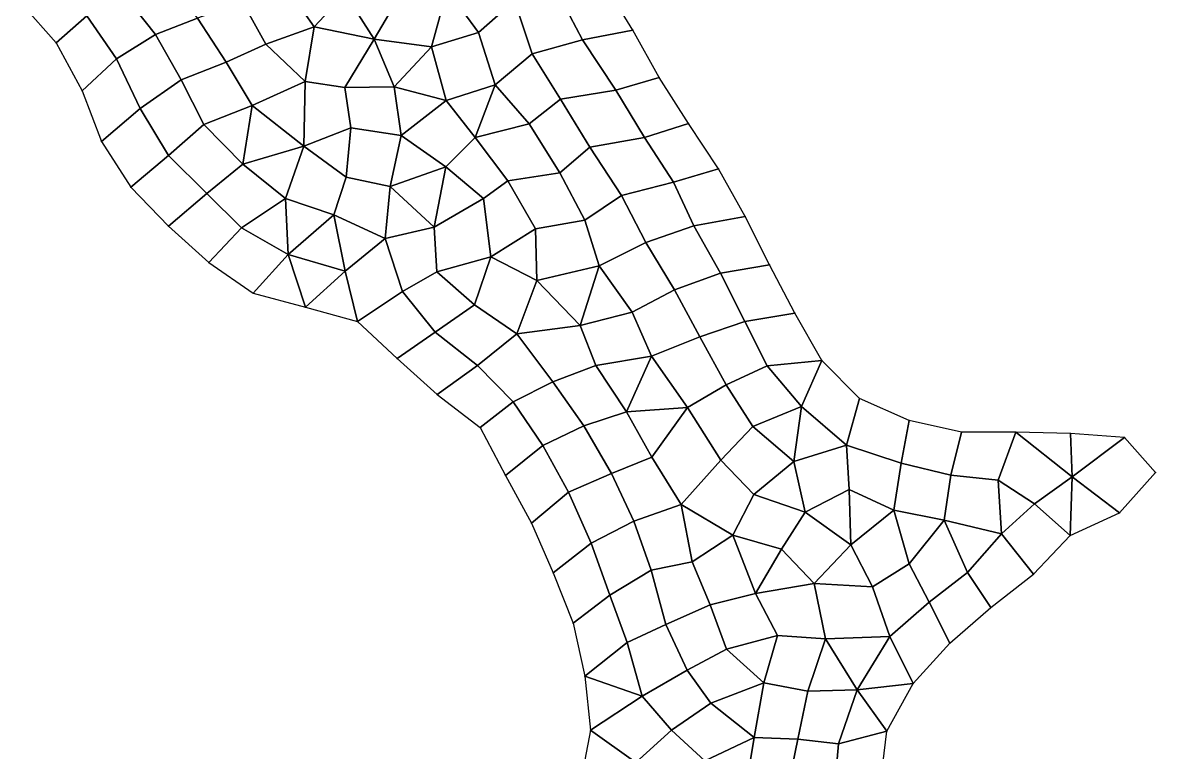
# Model space of a CAD drawing. Extents: x 727294 to 731543, y 8575035 to 8579824.
# Drawn here: x 729917.9 to 730334, y 8575526 to 8575794.2 of the extents above; entities that cross this region are included whole.
import ezdxf

# ---------------------------------------------------------------- set-up
doc = ezdxf.new("R2010")
doc.units = 0
for name, color, linetype in [('MESH_BOUND', 25, 'CONTINUOUS'), ('MESH_ELEMS', 250, 'CONTINUOUS'), ('MESH_NODES', 18, 'CONTINUOUS')]:
    doc.layers.add(name, color=color, linetype=linetype)

msp = doc.modelspace()

# ---------------------------------------------------------------- linework, layer by layer
at = {"layer": 'MESH_BOUND', "color": 25}
for points in [[(730142.08, 8575791.49, 38.17), (730131.58, 8575808.49, 38.17)], [(729917.87, 8575800.73, 38.17), (729930.19, 8575786.74, 38.17)], [(730151.77, 8575774, 38.17), (730142.08, 8575791.49, 38.17)], [(729930.19, 8575786.74, 38.17), (729939.72, 8575769.2, 38.17)], [(730162.56, 8575757.17, 38.17), (730151.77, 8575774, 38.17)], [(729939.72, 8575769.2, 38.17), (729946.79, 8575750.51, 38.17)], [(730173.55, 8575740.47, 38.17), (730162.56, 8575757.17, 38.17)], [(729946.79, 8575750.51, 38.17), (729957.61, 8575733.75, 38.17)], [(730183.26, 8575722.99, 38.17), (730173.55, 8575740.47, 38.17)], [(729957.61, 8575733.75, 38.17), (729971.39, 8575719.36, 38.17)], [(730192.3, 8575705.15, 38.17), (730183.26, 8575722.99, 38.17)], [(729971.39, 8575719.36, 38.17), (729986.32, 8575706.06, 38.17)], [(729986.32, 8575706.06, 38.17), (730002.56, 8575694.71, 38.17)], [(730201.56, 8575687.44, 38.17), (730192.3, 8575705.15, 38.17)], [(730002.56, 8575694.71, 38.17), (730021.75, 8575689.66, 38.17)], [(730021.75, 8575689.66, 38.17), (730040.83, 8575684.35, 38.17)], [(730211.44, 8575670.05, 38.17), (730201.56, 8575687.44, 38.17)], [(730040.83, 8575684.35, 38.17), (730055.42, 8575670.79, 38.17)], [(730055.42, 8575670.79, 38.17), (730070.11, 8575657.54, 38.17)], [(730225.34, 8575656.09, 38.17), (730211.44, 8575670.05, 38.17)], [(730070.11, 8575657.54, 38.17), (730085.94, 8575645.43, 38.17)], [(730243.56, 8575647.9, 38.17), (730225.34, 8575656.09, 38.17)], [(730085.94, 8575645.43, 38.17), (730095.24, 8575627.79, 38.17)], [(730262.82, 8575643.68, 38.17), (730243.56, 8575647.9, 38.17)], [(730282.82, 8575643.68, 38.17), (730262.82, 8575643.68, 38.17)], [(730302.81, 8575643.18, 38.17), (730282.82, 8575643.68, 38.17)], [(730322.72, 8575641.74, 38.17), (730302.81, 8575643.18, 38.17)], [(730334.02, 8575628.89, 38.17), (730322.72, 8575641.74, 38.17)], [(730320.89, 8575614.03, 38.17), (730334.02, 8575628.89, 38.17)], [(730095.24, 8575627.79, 38.17), (730104.85, 8575610.27, 38.17)], [(730302.7, 8575605.72, 38.17), (730320.89, 8575614.03, 38.17)], [(730104.85, 8575610.27, 38.17), (730112.77, 8575591.91, 38.17)], [(730289.27, 8575591.51, 38.17), (730302.7, 8575605.72, 38.17)], [(730112.77, 8575591.91, 38.17), (730120.18, 8575573.51, 38.17)], [(730273.56, 8575579.16, 38.17), (730289.27, 8575591.51, 38.17)], [(730258.49, 8575566.04, 38.17), (730273.56, 8575579.16, 38.17)], [(730120.18, 8575573.51, 38.17), (730124.37, 8575554.01, 38.17)], [(730245.07, 8575551.21, 38.17), (730258.49, 8575566.04, 38.17)], [(730124.37, 8575554.01, 38.17), (730126.48, 8575534.14, 38.17)], [(730235.38, 8575533.73, 38.17), (730245.07, 8575551.21, 38.17)], [(730126.48, 8575534.14, 38.17), (730122.79, 8575514.87, 38.17)], [(730233.04, 8575514.53, 38.17), (730235.38, 8575533.73, 38.17)]]:
    msp.add_polyline3d(points, dxfattribs=at)
at = {"layer": 'MESH_ELEMS', "color": 179}
for points in [[(730036.31, 8575804.99, 36.41), (730025.6, 8575821.24, 36), (730013.55, 8575809.03, 35.98), (730024.91, 8575792.63, 36.49)], [(730098.52, 8575802.26, 38.17), (730088.56, 8575817.23, 38.17), (730073.86, 8575806.43, 38.17), (730085.39, 8575790.55, 38.17)], [(729917.87, 8575800.73, 38.17), (729930.19, 8575786.74, 38.17), (729941.46, 8575796.78, 38.17), (729932.16, 8575812.95, 38.17)], [(729971.1, 8575811.59, 38), (729954.81, 8575804.94, 38.17), (729966.65, 8575789.84, 38.17), (729982.11, 8575795.81, 38.17)], [(730013.55, 8575809.03, 35.98), (729998.64, 8575801.74, 36.69), (730007.26, 8575786.31, 38.17), (730024.91, 8575792.63, 36.49)], [(730123.61, 8575787.93, 38.17), (730142.08, 8575791.49, 38.17), (730131.58, 8575808.49, 38.17), (730114.2, 8575805.66, 38.17)], [(729952.3, 8575780.89, 38.17), (729966.65, 8575789.84, 38.17), (729954.81, 8575804.94, 38.17), (729941.46, 8575796.78, 38.17)], [(730036.31, 8575804.99, 36.41), (730024.91, 8575792.63, 36.49), (730046.96, 8575788.1, 38.17), (730036.31, 8575804.99, 36.41)], [(730056.71, 8575804.65, 38.17), (730036.31, 8575804.99, 36.41), (730046.96, 8575788.1, 38.17), (730056.71, 8575804.65, 38.17)], [(730068.1, 8575785.36, 38.17), (730073.86, 8575806.43, 38.17), (730056.71, 8575804.65, 38.17), (730046.96, 8575788.1, 38.17)], [(730068.1, 8575785.36, 38.17), (730085.39, 8575790.55, 38.17), (730073.86, 8575806.43, 38.17), (730068.1, 8575785.36, 38.17)], [(730114.2, 8575805.66, 38.17), (730098.52, 8575802.26, 38.17), (730105.04, 8575782.79, 38.17), (730123.61, 8575787.93, 38.17)], [(729998.64, 8575801.74, 36.69), (729982.11, 8575795.81, 38.17), (729992.66, 8575779.69, 38.17), (730007.26, 8575786.31, 38.17)], [(730105.04, 8575782.79, 38.17), (730098.52, 8575802.26, 38.17), (730085.39, 8575790.55, 38.17), (730091.44, 8575771.4, 38.17)], [(729952.3, 8575780.89, 38.17), (729941.46, 8575796.78, 38.17), (729930.19, 8575786.74, 38.17), (729939.72, 8575769.2, 38.17)], [(729976.16, 8575773.24, 38.17), (729992.66, 8575779.69, 38.17), (729982.11, 8575795.81, 38.17), (729966.65, 8575789.84, 38.17)], [(730021.71, 8575772.6, 38.17), (730024.91, 8575792.63, 36.49), (730007.26, 8575786.31, 38.17), (730021.71, 8575772.6, 38.17)], [(730036.21, 8575770.41, 38.17), (730046.96, 8575788.1, 38.17), (730024.91, 8575792.63, 36.49), (730021.71, 8575772.6, 38.17)], [(730073.48, 8575765.54, 38.17), (730091.44, 8575771.4, 38.17), (730085.39, 8575790.55, 38.17), (730068.1, 8575785.36, 38.17)], [(730135.81, 8575769.43, 38.17), (730151.77, 8575774, 38.17), (730142.08, 8575791.49, 38.17), (730123.61, 8575787.93, 38.17)], [(729976.16, 8575773.24, 38.17), (729966.65, 8575789.84, 38.17), (729952.3, 8575780.89, 38.17), (729961.1, 8575762.63, 38.17)], [(730002.24, 8575763.72, 38.17), (730021.71, 8575772.6, 38.17), (730007.26, 8575786.31, 38.17), (729992.66, 8575779.69, 38.17)], [(730046.96, 8575788.1, 38.17), (730036.21, 8575770.41, 38.17), (730054.39, 8575770.67, 38.17), (730046.96, 8575788.1, 38.17)], [(730068.1, 8575785.36, 38.17), (730046.96, 8575788.1, 38.17), (730054.39, 8575770.67, 38.17), (730068.1, 8575785.36, 38.17)], [(730115.52, 8575766.05, 38.17), (730135.81, 8575769.43, 38.17), (730123.61, 8575787.93, 38.17), (730105.04, 8575782.79, 38.17)], [(730054.39, 8575770.67, 38.17), (730073.48, 8575765.54, 38.17), (730068.1, 8575785.36, 38.17), (730054.39, 8575770.67, 38.17)], [(730115.52, 8575766.05, 38.17), (730105.04, 8575782.79, 38.17), (730091.44, 8575771.4, 38.17), (730104.02, 8575757.06, 38.17)], [(729939.72, 8575769.2, 38.17), (729946.79, 8575750.51, 38.17), (729961.1, 8575762.63, 38.17), (729952.3, 8575780.89, 38.17)], [(729984.46, 8575756.81, 38.17), (730002.24, 8575763.72, 38.17), (729992.66, 8575779.69, 38.17), (729976.16, 8575773.24, 38.17)], [(730146.35, 8575752.01, 38.17), (730162.56, 8575757.17, 38.17), (730151.77, 8575774, 38.17), (730135.81, 8575769.43, 38.17)], [(729984.46, 8575756.81, 38.17), (729976.16, 8575773.24, 38.17), (729961.1, 8575762.63, 38.17), (729971.51, 8575745.33, 38.17)], [(730021.71, 8575772.6, 38.17), (730002.24, 8575763.72, 38.17), (730021.15, 8575748.75, 38.17), (730021.71, 8575772.6, 38.17)], [(730038.49, 8575755.58, 38.17), (730036.21, 8575770.41, 38.17), (730021.71, 8575772.6, 38.17), (730021.15, 8575748.75, 38.17)], [(730054.39, 8575770.67, 38.17), (730036.21, 8575770.41, 38.17), (730038.49, 8575755.58, 38.17), (730056.91, 8575752.74, 38.17)], [(730056.91, 8575752.74, 38.17), (730073.48, 8575765.54, 38.17), (730054.39, 8575770.67, 38.17), (730056.91, 8575752.74, 38.17)], [(730073.48, 8575765.54, 38.17), (730084.16, 8575751.94, 38.17), (730091.44, 8575771.4, 38.17), (730073.48, 8575765.54, 38.17)], [(730091.44, 8575771.4, 38.17), (730084.16, 8575751.94, 38.17), (730104.02, 8575757.06, 38.17), (730091.44, 8575771.4, 38.17)], [(730073.48, 8575765.54, 38.17), (730056.91, 8575752.74, 38.17), (730073.31, 8575741.2, 38.17), (730084.16, 8575751.94, 38.17)], [(730104.02, 8575757.06, 38.17), (730115.18, 8575739.06, 38.17), (730126.19, 8575748.43, 38.17), (730115.52, 8575766.05, 38.17)], [(730126.19, 8575748.43, 38.17), (730146.35, 8575752.01, 38.17), (730135.81, 8575769.43, 38.17), (730115.52, 8575766.05, 38.17)], [(729971.51, 8575745.33, 38.17), (729961.1, 8575762.63, 38.17), (729946.79, 8575750.51, 38.17), (729957.61, 8575733.75, 38.17)], [(730002.24, 8575763.72, 38.17), (729984.46, 8575756.81, 38.17), (729998.77, 8575742.15, 38.17), (730002.24, 8575763.72, 38.17)], [(730002.24, 8575763.72, 38.17), (729998.77, 8575742.15, 38.17), (730021.15, 8575748.75, 38.17), (730002.24, 8575763.72, 38.17)], [(730157.02, 8575735.52, 38.17), (730173.55, 8575740.47, 38.17), (730162.56, 8575757.17, 38.17), (730146.35, 8575752.01, 38.17)], [(729985.53, 8575731.38, 38.17), (729998.77, 8575742.15, 38.17), (729984.46, 8575756.81, 38.17), (729971.51, 8575745.33, 38.17)], [(730036.69, 8575737.35, 38.17), (730038.49, 8575755.58, 38.17), (730021.15, 8575748.75, 38.17), (730036.69, 8575737.35, 38.17)], [(730036.69, 8575737.35, 38.17), (730052.93, 8575733.92, 38.17), (730056.91, 8575752.74, 38.17), (730038.49, 8575755.58, 38.17)], [(730104.02, 8575757.06, 38.17), (730084.16, 8575751.94, 38.17), (730096.17, 8575736.11, 38.17), (730115.18, 8575739.06, 38.17)], [(730073.31, 8575741.2, 38.17), (730056.91, 8575752.74, 38.17), (730052.93, 8575733.92, 38.17), (730073.31, 8575741.2, 38.17)], [(730087.22, 8575729.59, 38.17), (730096.17, 8575736.11, 38.17), (730084.16, 8575751.94, 38.17), (730073.31, 8575741.2, 38.17)], [(730137.93, 8575730.62, 38.17), (730157.02, 8575735.52, 38.17), (730146.35, 8575752.01, 38.17), (730126.19, 8575748.43, 38.17)], [(729971.39, 8575719.36, 38.17), (729985.53, 8575731.38, 38.17), (729971.51, 8575745.33, 38.17), (729957.61, 8575733.75, 38.17)], [(730014.45, 8575729.56, 38.17), (730021.15, 8575748.75, 38.17), (729998.77, 8575742.15, 38.17), (730014.45, 8575729.56, 38.17)], [(730036.69, 8575737.35, 38.17), (730021.15, 8575748.75, 38.17), (730014.45, 8575729.56, 38.17), (730032.19, 8575723.62, 38.17)], [(730115.18, 8575739.06, 38.17), (730124.4, 8575721.62, 38.17), (730137.93, 8575730.62, 38.17), (730126.19, 8575748.43, 38.17)], [(729998.77, 8575742.15, 38.17), (729985.53, 8575731.38, 38.17), (729998.31, 8575718.79, 38.17), (730014.45, 8575729.56, 38.17)], [(730069.04, 8575718.98, 38.17), (730073.31, 8575741.2, 38.17), (730052.93, 8575733.92, 38.17), (730069.04, 8575718.98, 38.17)], [(730069.04, 8575718.98, 38.17), (730087.22, 8575729.59, 38.17), (730073.31, 8575741.2, 38.17), (730069.04, 8575718.98, 38.17)], [(730052.93, 8575733.92, 38.17), (730036.69, 8575737.35, 38.17), (730032.19, 8575723.62, 38.17), (730051.08, 8575714.82, 38.17)], [(730106.29, 8575718.47, 38.17), (730124.4, 8575721.62, 38.17), (730115.18, 8575739.06, 38.17), (730096.17, 8575736.11, 38.17)], [(730164.44, 8575719.56, 38.17), (730183.26, 8575722.99, 38.17), (730173.55, 8575740.47, 38.17), (730157.02, 8575735.52, 38.17)], [(730052.93, 8575733.92, 38.17), (730051.08, 8575714.82, 38.17), (730069.04, 8575718.98, 38.17), (730052.93, 8575733.92, 38.17)], [(730106.29, 8575718.47, 38.17), (730096.17, 8575736.11, 38.17), (730087.22, 8575729.59, 38.17), (730089.84, 8575708.1, 38.17)], [(730157.02, 8575735.52, 38.17), (730137.93, 8575730.62, 38.17), (730146.85, 8575713.38, 38.17), (730164.44, 8575719.56, 38.17)], [(729986.32, 8575706.06, 38.17), (729998.31, 8575718.79, 38.17), (729985.53, 8575731.38, 38.17), (729971.39, 8575719.36, 38.17)], [(730014.45, 8575729.56, 38.17), (729998.31, 8575718.79, 38.17), (730015.45, 8575708.92, 38.17), (730014.45, 8575729.56, 38.17)], [(730014.45, 8575729.56, 38.17), (730015.45, 8575708.92, 38.17), (730032.19, 8575723.62, 38.17), (730014.45, 8575729.56, 38.17)], [(730069.04, 8575718.98, 38.17), (730070.04, 8575702.59, 38.17), (730089.84, 8575708.1, 38.17), (730087.22, 8575729.59, 38.17)], [(730146.85, 8575713.38, 38.17), (730137.93, 8575730.62, 38.17), (730124.4, 8575721.62, 38.17), (730129.64, 8575704.81, 38.17)], [(730032.19, 8575723.62, 38.17), (730015.45, 8575708.92, 38.17), (730036.37, 8575702.91, 38.17), (730032.19, 8575723.62, 38.17)], [(730032.19, 8575723.62, 38.17), (730036.37, 8575702.91, 38.17), (730051.08, 8575714.82, 38.17), (730032.19, 8575723.62, 38.17)], [(730129.64, 8575704.81, 38.17), (730124.4, 8575721.62, 38.17), (730106.29, 8575718.47, 38.17), (730106.82, 8575699.4, 38.17)], [(730183.26, 8575722.99, 38.17), (730164.44, 8575719.56, 38.17), (730174.23, 8575702.07, 38.17), (730192.3, 8575705.15, 38.17)], [(729998.31, 8575718.79, 38.17), (729986.32, 8575706.06, 38.17), (730002.56, 8575694.71, 38.17), (730015.45, 8575708.92, 38.17)], [(730070.04, 8575702.59, 38.17), (730069.04, 8575718.98, 38.17), (730051.08, 8575714.82, 38.17), (730057.47, 8575695.4, 38.17)], [(730089.84, 8575708.1, 38.17), (730106.82, 8575699.4, 38.17), (730106.29, 8575718.47, 38.17), (730089.84, 8575708.1, 38.17)], [(730157.41, 8575696.05, 38.17), (730174.23, 8575702.07, 38.17), (730164.44, 8575719.56, 38.17), (730146.85, 8575713.38, 38.17)], [(730057.47, 8575695.4, 38.17), (730051.08, 8575714.82, 38.17), (730036.37, 8575702.91, 38.17), (730040.83, 8575684.35, 38.17)], [(730157.41, 8575696.05, 38.17), (730146.85, 8575713.38, 38.17), (730129.64, 8575704.81, 38.17), (730141.79, 8575687.8, 38.17)], [(730021.75, 8575689.66, 38.17), (730015.45, 8575708.92, 38.17), (730002.56, 8575694.71, 38.17), (730021.75, 8575689.66, 38.17)], [(730021.75, 8575689.66, 38.17), (730036.37, 8575702.91, 38.17), (730015.45, 8575708.92, 38.17), (730021.75, 8575689.66, 38.17)], [(730089.84, 8575708.1, 38.17), (730070.04, 8575702.59, 38.17), (730083.82, 8575690.47, 38.17), (730089.84, 8575708.1, 38.17)], [(730106.82, 8575699.4, 38.17), (730089.84, 8575708.1, 38.17), (730083.82, 8575690.47, 38.17), (730099.48, 8575679.79, 38.17)], [(730122.69, 8575682.82, 38.17), (730129.64, 8575704.81, 38.17), (730106.82, 8575699.4, 38.17), (730122.69, 8575682.82, 38.17)], [(730122.69, 8575682.82, 38.17), (730141.79, 8575687.8, 38.17), (730129.64, 8575704.81, 38.17), (730122.69, 8575682.82, 38.17)], [(730183.2, 8575684.41, 38.17), (730201.56, 8575687.44, 38.17), (730192.3, 8575705.15, 38.17), (730174.23, 8575702.07, 38.17)], [(730036.37, 8575702.91, 38.17), (730021.75, 8575689.66, 38.17), (730040.83, 8575684.35, 38.17), (730036.37, 8575702.91, 38.17)], [(730069.45, 8575680.41, 38.17), (730083.82, 8575690.47, 38.17), (730070.04, 8575702.59, 38.17), (730057.47, 8575695.4, 38.17)], [(730106.82, 8575699.4, 38.17), (730099.48, 8575679.79, 38.17), (730122.69, 8575682.82, 38.17), (730106.82, 8575699.4, 38.17)], [(730174.23, 8575702.07, 38.17), (730157.41, 8575696.05, 38.17), (730166.62, 8575678.76, 38.17), (730183.2, 8575684.41, 38.17)], [(730055.42, 8575670.79, 38.17), (730069.45, 8575680.41, 38.17), (730057.47, 8575695.4, 38.17), (730040.83, 8575684.35, 38.17)], [(730166.62, 8575678.76, 38.17), (730157.41, 8575696.05, 38.17), (730141.79, 8575687.8, 38.17), (730148.89, 8575671.63, 38.17)], [(730084.93, 8575668.17, 38.17), (730099.48, 8575679.79, 38.17), (730083.82, 8575690.47, 38.17), (730069.45, 8575680.41, 38.17)], [(730128.42, 8575668.14, 38.17), (730148.89, 8575671.63, 38.17), (730141.79, 8575687.8, 38.17), (730122.69, 8575682.82, 38.17)], [(730191.36, 8575668.11, 38.17), (730211.44, 8575670.05, 38.17), (730201.56, 8575687.44, 38.17), (730183.2, 8575684.41, 38.17)], [(730112.62, 8575662.18, 38.17), (730128.42, 8575668.14, 38.17), (730122.69, 8575682.82, 38.17), (730099.48, 8575679.79, 38.17)], [(730176.32, 8575661.02, 38.17), (730191.36, 8575668.11, 38.17), (730183.2, 8575684.41, 38.17), (730166.62, 8575678.76, 38.17)], [(730070.11, 8575657.54, 38.17), (730084.93, 8575668.17, 38.17), (730069.45, 8575680.41, 38.17), (730055.42, 8575670.79, 38.17)], [(730098.05, 8575654.79, 38.17), (730112.62, 8575662.18, 38.17), (730099.48, 8575679.79, 38.17), (730084.93, 8575668.17, 38.17)], [(730176.32, 8575661.02, 38.17), (730166.62, 8575678.76, 38.17), (730148.89, 8575671.63, 38.17), (730162.11, 8575652.72, 38.17)], [(730128.42, 8575668.14, 38.17), (730139.71, 8575651.16, 38.17), (730148.89, 8575671.63, 38.17), (730128.42, 8575668.14, 38.17)], [(730139.71, 8575651.16, 38.17), (730162.11, 8575652.72, 38.17), (730148.89, 8575671.63, 38.17), (730139.71, 8575651.16, 38.17)], [(730211.44, 8575670.05, 38.17), (730191.36, 8575668.11, 38.17), (730204.02, 8575653.05, 38.17), (730211.44, 8575670.05, 38.17)], [(730225.34, 8575656.09, 38.17), (730211.44, 8575670.05, 38.17), (730204.02, 8575653.05, 38.17), (730220.54, 8575638.9, 38.17)], [(730084.93, 8575668.17, 38.17), (730070.11, 8575657.54, 38.17), (730085.94, 8575645.43, 38.17), (730098.05, 8575654.79, 38.17)], [(730128.42, 8575668.14, 38.17), (730112.62, 8575662.18, 38.17), (730124.09, 8575645.99, 38.17), (730139.71, 8575651.16, 38.17)], [(730186.13, 8575645.74, 38.17), (730204.02, 8575653.05, 38.17), (730191.36, 8575668.11, 38.17), (730176.32, 8575661.02, 38.17)], [(730112.62, 8575662.18, 38.17), (730098.05, 8575654.79, 38.17), (730108.93, 8575638.75, 38.17), (730124.09, 8575645.99, 38.17)], [(730174.32, 8575633.34, 38.17), (730186.13, 8575645.74, 38.17), (730176.32, 8575661.02, 38.17), (730162.11, 8575652.72, 38.17)], [(730085.94, 8575645.43, 38.17), (730095.24, 8575627.79, 38.17), (730108.93, 8575638.75, 38.17), (730098.05, 8575654.79, 38.17)], [(730243.56, 8575647.9, 38.17), (730225.34, 8575656.09, 38.17), (730220.54, 8575638.9, 38.17), (730240.59, 8575632.26, 38.17)], [(730139.71, 8575651.16, 38.17), (730124.09, 8575645.99, 38.17), (730134.22, 8575628.45, 38.17), (730149.04, 8575634.5, 38.17)], [(730139.71, 8575651.16, 38.17), (730149.04, 8575634.5, 38.17), (730162.11, 8575652.72, 38.17), (730139.71, 8575651.16, 38.17)], [(730149.04, 8575634.5, 38.17), (730159.75, 8575617.05, 38.17), (730174.32, 8575633.34, 38.17), (730162.11, 8575652.72, 38.17)], [(730204.02, 8575653.05, 38.17), (730186.13, 8575645.74, 38.17), (730201.21, 8575632.87, 38.17), (730204.02, 8575653.05, 38.17)], [(730201.21, 8575632.87, 38.17), (730220.54, 8575638.9, 38.17), (730204.02, 8575653.05, 38.17), (730201.21, 8575632.87, 38.17)], [(730124.09, 8575645.99, 38.17), (730108.93, 8575638.75, 38.17), (730118.37, 8575621.55, 38.17), (730134.22, 8575628.45, 38.17)], [(730186.47, 8575620.72, 38.17), (730201.21, 8575632.87, 38.17), (730186.13, 8575645.74, 38.17), (730174.32, 8575633.34, 38.17)], [(730258.84, 8575627.83, 38.17), (730262.82, 8575643.68, 38.17), (730243.56, 8575647.9, 38.17), (730240.59, 8575632.26, 38.17)], [(730262.82, 8575643.68, 38.17), (730258.84, 8575627.83, 38.17), (730276.27, 8575626.01, 38.17), (730282.82, 8575643.68, 38.17)], [(730303.44, 8575627.26, 38.17), (730282.82, 8575643.68, 38.17), (730276.27, 8575626.01, 38.17), (730289.61, 8575617.31, 38.17)], [(730302.81, 8575643.18, 38.17), (730282.82, 8575643.68, 38.17), (730303.44, 8575627.26, 38.17), (730302.81, 8575643.18, 38.17)], [(730302.81, 8575643.18, 38.17), (730303.44, 8575627.26, 38.17), (730322.72, 8575641.74, 38.17), (730302.81, 8575643.18, 38.17)], [(730320.89, 8575614.03, 38.17), (730334.02, 8575628.89, 38.17), (730322.72, 8575641.74, 38.17), (730303.44, 8575627.26, 38.17)], [(730118.37, 8575621.55, 38.17), (730108.93, 8575638.75, 38.17), (730095.24, 8575627.79, 38.17), (730104.85, 8575610.27, 38.17)], [(730221.51, 8575622.59, 38.17), (730220.54, 8575638.9, 38.17), (730201.21, 8575632.87, 38.17), (730205.42, 8575614.2, 38.17)], [(730240.59, 8575632.26, 38.17), (730220.54, 8575638.9, 38.17), (730221.51, 8575622.59, 38.17), (730237.91, 8575614.95, 38.17)], [(730149.04, 8575634.5, 38.17), (730134.22, 8575628.45, 38.17), (730142.42, 8575610.99, 38.17), (730159.75, 8575617.05, 38.17)], [(730159.75, 8575617.05, 38.17), (730178.76, 8575605.75, 38.17), (730186.47, 8575620.72, 38.17), (730174.32, 8575633.34, 38.17)], [(730201.21, 8575632.87, 38.17), (730186.47, 8575620.72, 38.17), (730205.42, 8575614.2, 38.17), (730201.21, 8575632.87, 38.17)], [(730118.37, 8575621.55, 38.17), (730126.8, 8575602.89, 38.17), (730142.42, 8575610.99, 38.17), (730134.22, 8575628.45, 38.17)], [(730237.91, 8575614.95, 38.17), (730256.48, 8575611.33, 38.17), (730258.84, 8575627.83, 38.17), (730240.59, 8575632.26, 38.17)], [(730256.48, 8575611.33, 38.17), (730277.55, 8575606.24, 38.17), (730276.27, 8575626.01, 38.17), (730258.84, 8575627.83, 38.17)], [(730289.61, 8575617.31, 38.17), (730276.27, 8575626.01, 38.17), (730277.55, 8575606.24, 38.17), (730289.61, 8575617.31, 38.17)], [(730302.7, 8575605.72, 38.17), (730303.44, 8575627.26, 38.17), (730289.61, 8575617.31, 38.17), (730302.7, 8575605.72, 38.17)], [(730303.44, 8575627.26, 38.17), (730302.7, 8575605.72, 38.17), (730320.89, 8575614.03, 38.17), (730303.44, 8575627.26, 38.17)], [(730126.8, 8575602.89, 38.17), (730118.37, 8575621.55, 38.17), (730104.85, 8575610.27, 38.17), (730112.77, 8575591.91, 38.17)], [(730196.67, 8575600.7, 38.17), (730205.42, 8575614.2, 38.17), (730186.47, 8575620.72, 38.17), (730178.76, 8575605.75, 38.17)], [(730222.11, 8575602.25, 38.17), (730221.51, 8575622.59, 38.17), (730205.42, 8575614.2, 38.17), (730222.11, 8575602.25, 38.17)], [(730221.51, 8575622.59, 38.17), (730222.11, 8575602.25, 38.17), (730237.91, 8575614.95, 38.17), (730221.51, 8575622.59, 38.17)], [(730148.8, 8575592.98, 38.17), (730163.79, 8575596.05, 38.17), (730159.75, 8575617.05, 38.17), (730142.42, 8575610.99, 38.17)], [(730178.76, 8575605.75, 38.17), (730159.75, 8575617.05, 38.17), (730163.79, 8575596.05, 38.17), (730178.76, 8575605.75, 38.17)], [(730277.55, 8575606.24, 38.17), (730289.27, 8575591.51, 38.17), (730302.7, 8575605.72, 38.17), (730289.61, 8575617.31, 38.17)], [(730208.66, 8575588.01, 38.17), (730222.11, 8575602.25, 38.17), (730205.42, 8575614.2, 38.17), (730196.67, 8575600.7, 38.17)], [(730222.11, 8575602.25, 38.17), (730230.07, 8575586.76, 38.17), (730243.58, 8575595.29, 38.17), (730237.91, 8575614.95, 38.17)], [(730237.91, 8575614.95, 38.17), (730243.58, 8575595.29, 38.17), (730256.48, 8575611.33, 38.17), (730237.91, 8575614.95, 38.17)], [(730126.8, 8575602.89, 38.17), (730133.64, 8575583.73, 38.17), (730148.8, 8575592.98, 38.17), (730142.42, 8575610.99, 38.17)], [(730243.58, 8575595.29, 38.17), (730250.98, 8575581.18, 38.17), (730264.97, 8575592.08, 38.17), (730256.48, 8575611.33, 38.17)], [(730256.48, 8575611.33, 38.17), (730264.97, 8575592.08, 38.17), (730277.55, 8575606.24, 38.17), (730256.48, 8575611.33, 38.17)], [(730178.76, 8575605.75, 38.17), (730163.79, 8575596.05, 38.17), (730170.41, 8575580.25, 38.17), (730187.12, 8575584.41, 38.17)], [(730187.12, 8575584.41, 38.17), (730196.67, 8575600.7, 38.17), (730178.76, 8575605.75, 38.17), (730187.12, 8575584.41, 38.17)], [(730264.97, 8575592.08, 38.17), (730273.56, 8575579.16, 38.17), (730289.27, 8575591.51, 38.17), (730277.55, 8575606.24, 38.17)], [(730133.64, 8575583.73, 38.17), (730126.8, 8575602.89, 38.17), (730112.77, 8575591.91, 38.17), (730120.18, 8575573.51, 38.17)], [(730196.67, 8575600.7, 38.17), (730187.12, 8575584.41, 38.17), (730208.66, 8575588.01, 38.17), (730196.67, 8575600.7, 38.17)], [(730208.66, 8575588.01, 38.17), (730230.07, 8575586.76, 38.17), (730222.11, 8575602.25, 38.17), (730208.66, 8575588.01, 38.17)], [(730170.41, 8575580.25, 38.17), (730163.79, 8575596.05, 38.17), (730148.8, 8575592.98, 38.17), (730154.22, 8575573.01, 38.17)], [(730250.98, 8575581.18, 38.17), (730243.58, 8575595.29, 38.17), (730230.07, 8575586.76, 38.17), (730236.5, 8575568.5, 38.17)], [(730154.22, 8575573.01, 38.17), (730148.8, 8575592.98, 38.17), (730133.64, 8575583.73, 38.17), (730139.95, 8575566.38, 38.17)], [(730273.56, 8575579.16, 38.17), (730264.97, 8575592.08, 38.17), (730250.98, 8575581.18, 38.17), (730258.49, 8575566.04, 38.17)], [(730195.26, 8575568.88, 38.17), (730212.84, 8575567.68, 38.17), (730208.66, 8575588.01, 38.17), (730187.12, 8575584.41, 38.17)], [(730230.07, 8575586.76, 38.17), (730208.66, 8575588.01, 38.17), (730212.84, 8575567.68, 38.17), (730236.5, 8575568.5, 38.17)], [(730120.18, 8575573.51, 38.17), (730124.37, 8575554.01, 38.17), (730139.95, 8575566.38, 38.17), (730133.64, 8575583.73, 38.17)], [(730176.46, 8575563.92, 38.17), (730195.26, 8575568.88, 38.17), (730187.12, 8575584.41, 38.17), (730170.41, 8575580.25, 38.17)], [(730176.46, 8575563.92, 38.17), (730170.41, 8575580.25, 38.17), (730154.22, 8575573.01, 38.17), (730162.02, 8575556.17, 38.17)], [(730258.49, 8575566.04, 38.17), (730250.98, 8575581.18, 38.17), (730236.5, 8575568.5, 38.17), (730245.07, 8575551.21, 38.17)], [(730139.95, 8575566.38, 38.17), (730145.53, 8575546.58, 38.17), (730162.02, 8575556.17, 38.17), (730154.22, 8575573.01, 38.17)], [(730145.53, 8575546.58, 38.17), (730139.95, 8575566.38, 38.17), (730124.37, 8575554.01, 38.17), (730145.53, 8575546.58, 38.17)], [(730176.46, 8575563.92, 38.17), (730190.14, 8575551.54, 38.17), (730195.26, 8575568.88, 38.17), (730176.46, 8575563.92, 38.17)], [(730206.37, 8575548.45, 38.17), (730212.84, 8575567.68, 38.17), (730195.26, 8575568.88, 38.17), (730190.14, 8575551.54, 38.17)], [(730212.84, 8575567.68, 38.17), (730206.37, 8575548.45, 38.17), (730224.52, 8575548.94, 38.17), (730212.84, 8575567.68, 38.17)], [(730224.52, 8575548.94, 38.17), (730236.5, 8575568.5, 38.17), (730212.84, 8575567.68, 38.17), (730224.52, 8575548.94, 38.17)], [(730245.07, 8575551.21, 38.17), (730236.5, 8575568.5, 38.17), (730224.52, 8575548.94, 38.17), (730245.07, 8575551.21, 38.17)], [(730176.46, 8575563.92, 38.17), (730162.02, 8575556.17, 38.17), (730170.74, 8575544.07, 38.17), (730190.14, 8575551.54, 38.17)], [(730124.37, 8575554.01, 38.17), (730126.48, 8575534.14, 38.17), (730145.53, 8575546.58, 38.17), (730124.37, 8575554.01, 38.17)], [(730162.02, 8575556.17, 38.17), (730145.53, 8575546.58, 38.17), (730156.22, 8575534.13, 38.17), (730170.74, 8575544.07, 38.17)], [(730190.14, 8575551.54, 38.17), (730170.74, 8575544.07, 38.17), (730186.59, 8575531.46, 38.17), (730190.14, 8575551.54, 38.17)], [(730202.64, 8575530.8, 38.17), (730206.37, 8575548.45, 38.17), (730190.14, 8575551.54, 38.17), (730186.59, 8575531.46, 38.17)], [(730235.38, 8575533.73, 38.17), (730245.07, 8575551.21, 38.17), (730224.52, 8575548.94, 38.17), (730235.38, 8575533.73, 38.17)], [(730143.15, 8575522.26, 38.17), (730156.22, 8575534.13, 38.17), (730145.53, 8575546.58, 38.17), (730126.48, 8575534.14, 38.17)], [(730217.56, 8575529.1, 38.17), (730224.52, 8575548.94, 38.17), (730206.37, 8575548.45, 38.17), (730202.64, 8575530.8, 38.17)], [(730217.56, 8575529.1, 38.17), (730235.38, 8575533.73, 38.17), (730224.52, 8575548.94, 38.17), (730217.56, 8575529.1, 38.17)], [(730168.52, 8575522.81, 38.17), (730186.59, 8575531.46, 38.17), (730170.74, 8575544.07, 38.17), (730156.22, 8575534.13, 38.17)], [(730122.79, 8575514.87, 38.17), (730134.37, 8575506.16, 38.17), (730143.15, 8575522.26, 38.17), (730126.48, 8575534.14, 38.17)], [(730156.44, 8575513.14, 38.17), (730168.52, 8575522.81, 38.17), (730156.22, 8575534.13, 38.17), (730143.15, 8575522.26, 38.17)], [(730233.04, 8575514.53, 38.17), (730235.38, 8575533.73, 38.17), (730217.56, 8575529.1, 38.17), (730215.96, 8575510.81, 38.17)], [(730186.59, 8575531.46, 38.17), (730168.52, 8575522.81, 38.17), (730183.68, 8575513.54, 38.17), (730186.59, 8575531.46, 38.17)], [(730198.72, 8575511.69, 38.17), (730202.64, 8575530.8, 38.17), (730186.59, 8575531.46, 38.17), (730183.68, 8575513.54, 38.17)], [(730215.96, 8575510.81, 38.17), (730217.56, 8575529.1, 38.17), (730202.64, 8575530.8, 38.17), (730198.72, 8575511.69, 38.17)]]:
    msp.add_3dface(points, dxfattribs=at)
at = {"layer": 'MESH_NODES', "color": 18}
for p in [(730024.91, 8575792.63, 36.49), (730085.39, 8575790.55, 38.17), (730142.08, 8575791.49, 38.17), (729930.19, 8575786.74, 38.17), (729966.65, 8575789.84, 38.17), (730007.26, 8575786.31, 38.17), (730046.96, 8575788.1, 38.17), (730123.61, 8575787.93, 38.17), (730068.1, 8575785.36, 38.17), (730105.04, 8575782.79, 38.17), (729952.3, 8575780.89, 38.17), (729992.66, 8575779.69, 38.17), (730151.77, 8575774, 38.17), (729976.16, 8575773.24, 38.17), (730021.71, 8575772.6, 38.17), (730036.21, 8575770.41, 38.17), (730054.39, 8575770.67, 38.17), (730091.44, 8575771.4, 38.17), (729939.72, 8575769.2, 38.17), (730073.48, 8575765.54, 38.17), (730115.52, 8575766.05, 38.17), (730135.81, 8575769.43, 38.17), (729961.1, 8575762.63, 38.17), (730002.24, 8575763.72, 38.17), (730162.56, 8575757.17, 38.17), (729984.46, 8575756.81, 38.17), (730038.49, 8575755.58, 38.17), (730104.02, 8575757.06, 38.17), (729946.79, 8575750.51, 38.17), (730056.91, 8575752.74, 38.17), (730084.16, 8575751.94, 38.17), (730146.35, 8575752.01, 38.17), (729971.51, 8575745.33, 38.17), (730021.15, 8575748.75, 38.17), (730126.19, 8575748.43, 38.17), (729998.77, 8575742.15, 38.17), (730073.31, 8575741.2, 38.17), (730036.69, 8575737.35, 38.17), (730115.18, 8575739.06, 38.17), (730173.55, 8575740.47, 38.17), (729957.61, 8575733.75, 38.17), (730052.93, 8575733.92, 38.17), (730096.17, 8575736.11, 38.17), (730157.02, 8575735.52, 38.17), (729985.53, 8575731.38, 38.17), (730014.45, 8575729.56, 38.17), (730087.22, 8575729.59, 38.17), (730137.93, 8575730.62, 38.17), (730032.19, 8575723.62, 38.17), (730124.4, 8575721.62, 38.17), (730183.26, 8575722.99, 38.17), (729971.39, 8575719.36, 38.17), (729998.31, 8575718.79, 38.17), (730069.04, 8575718.98, 38.17), (730106.29, 8575718.47, 38.17), (730164.44, 8575719.56, 38.17), (730051.08, 8575714.82, 38.17), (730146.85, 8575713.38, 38.17), (730015.45, 8575708.92, 38.17), (730089.84, 8575708.1, 38.17), (729986.32, 8575706.06, 38.17), (730129.64, 8575704.81, 38.17), (730192.3, 8575705.15, 38.17), (730036.37, 8575702.91, 38.17), (730070.04, 8575702.59, 38.17), (730106.82, 8575699.4, 38.17), (730174.23, 8575702.07, 38.17), (730057.47, 8575695.4, 38.17), (730157.41, 8575696.05, 38.17), (730002.56, 8575694.71, 38.17), (730021.75, 8575689.66, 38.17), (730083.82, 8575690.47, 38.17), (730141.79, 8575687.8, 38.17), (730201.56, 8575687.44, 38.17), (730040.83, 8575684.35, 38.17), (730122.69, 8575682.82, 38.17), (730183.2, 8575684.41, 38.17), (730069.45, 8575680.41, 38.17), (730099.48, 8575679.79, 38.17), (730166.62, 8575678.76, 38.17), (730055.42, 8575670.79, 38.17), (730148.89, 8575671.63, 38.17), (730211.44, 8575670.05, 38.17), (730084.93, 8575668.17, 38.17), (730128.42, 8575668.14, 38.17), (730191.36, 8575668.11, 38.17), (730112.62, 8575662.18, 38.17), (730070.11, 8575657.54, 38.17), (730176.32, 8575661.02, 38.17), (730098.05, 8575654.79, 38.17), (730225.34, 8575656.09, 38.17), (730139.71, 8575651.16, 38.17), (730162.11, 8575652.72, 38.17), (730204.02, 8575653.05, 38.17), (730085.94, 8575645.43, 38.17), (730124.09, 8575645.99, 38.17), (730186.13, 8575645.74, 38.17), (730243.56, 8575647.9, 38.17), (730262.82, 8575643.68, 38.17), (730282.82, 8575643.68, 38.17), (730302.81, 8575643.18, 38.17), (730322.72, 8575641.74, 38.17), (730108.93, 8575638.75, 38.17), (730220.54, 8575638.9, 38.17), (730149.04, 8575634.5, 38.17), (730174.32, 8575633.34, 38.17), (730201.21, 8575632.87, 38.17), (730134.22, 8575628.45, 38.17), (730240.59, 8575632.26, 38.17), (730334.02, 8575628.89, 38.17), (730095.24, 8575627.79, 38.17), (730258.84, 8575627.83, 38.17), (730276.27, 8575626.01, 38.17), (730303.44, 8575627.26, 38.17), (730118.37, 8575621.55, 38.17), (730186.47, 8575620.72, 38.17), (730221.51, 8575622.59, 38.17), (730159.75, 8575617.05, 38.17), (730289.61, 8575617.31, 38.17), (730205.42, 8575614.2, 38.17), (730237.91, 8575614.95, 38.17), (730320.89, 8575614.03, 38.17), (730104.85, 8575610.27, 38.17), (730142.42, 8575610.99, 38.17), (730256.48, 8575611.33, 38.17), (730178.76, 8575605.75, 38.17), (730277.55, 8575606.24, 38.17), (730302.7, 8575605.72, 38.17), (730126.8, 8575602.89, 38.17), (730196.67, 8575600.7, 38.17), (730222.11, 8575602.25, 38.17), (730163.79, 8575596.05, 38.17), (730243.58, 8575595.29, 38.17), (730112.77, 8575591.91, 38.17), (730148.8, 8575592.98, 38.17), (730264.97, 8575592.08, 38.17), (730289.27, 8575591.51, 38.17), (730208.66, 8575588.01, 38.17), (730230.07, 8575586.76, 38.17), (730133.64, 8575583.73, 38.17), (730187.12, 8575584.41, 38.17), (730170.41, 8575580.25, 38.17), (730250.98, 8575581.18, 38.17), (730273.56, 8575579.16, 38.17), (730120.18, 8575573.51, 38.17), (730154.22, 8575573.01, 38.17), (730139.95, 8575566.38, 38.17), (730195.26, 8575568.88, 38.17), (730212.84, 8575567.68, 38.17), (730236.5, 8575568.5, 38.17), (730258.49, 8575566.04, 38.17), (730176.46, 8575563.92, 38.17), (730124.37, 8575554.01, 38.17), (730162.02, 8575556.17, 38.17), (730190.14, 8575551.54, 38.17), (730245.07, 8575551.21, 38.17), (730145.53, 8575546.58, 38.17), (730206.37, 8575548.45, 38.17), (730224.52, 8575548.94, 38.17), (730170.74, 8575544.07, 38.17), (730126.48, 8575534.14, 38.17), (730156.22, 8575534.13, 38.17), (730235.38, 8575533.73, 38.17), (730186.59, 8575531.46, 38.17), (730202.64, 8575530.8, 38.17), (730217.56, 8575529.1, 38.17)]:
    msp.add_point(p, dxfattribs=at)

doc.saveas('drawing.dxf')
